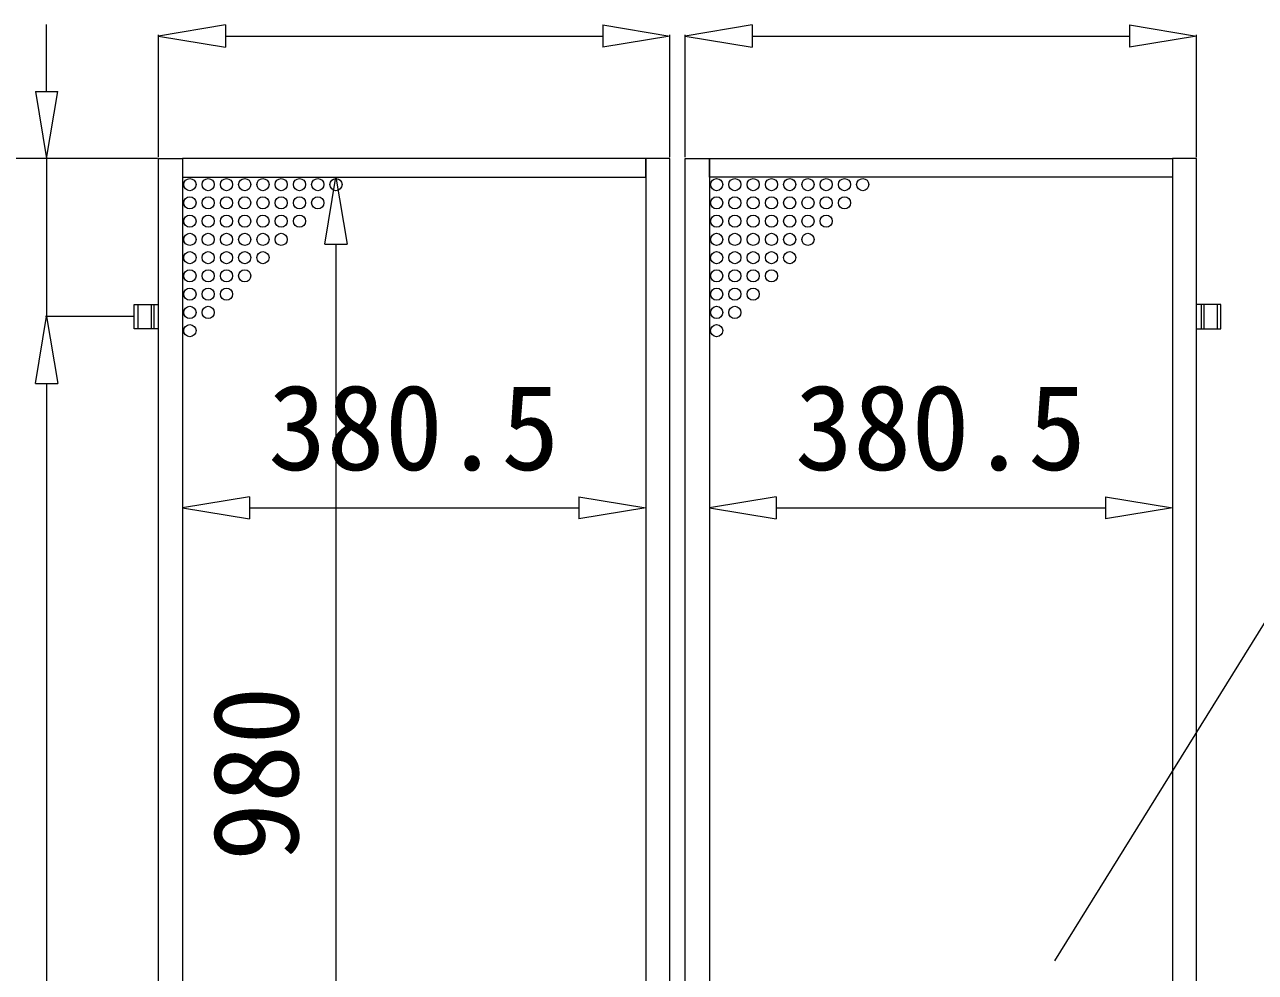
# Model space of a CAD drawing. Units: millimetres, scale not verified. Extents: x -16120 to 16120, y -26100 to 26100.
# Drawn here: x 12678 to 14296, y 14987 to 16234 of the extents above; entities that cross this region are included whole.
import ezdxf
from ezdxf.enums import TextEntityAlignment as Align

# ---------------------------------------------------------------- set-up
doc = ezdxf.new("R2010")
doc.units = ezdxf.units.MM
doc.header["$LTSCALE"] = 150
doc.linetypes.add('DASHED1', pattern=[1.8, 1.2, -0.6])
doc.layers.add('0-A_図面枠', color=134, linetype='Continuous', lineweight=18)
doc.styles.add('ＭＳ ゴシック', font='')
doc.styles.get('ＭＳ ゴシック').set_extended_font_data('MS Gothic')

msp = doc.modelspace()

# ---------------------------------------------------------------- linework, layer by layer
at = {"layer": '0-A_図面枠'}
for p, q in [((12707.3, 16145.5), (12707.3, 16233.5)), ((12942.4, 16233.1), (12854.4, 16218.4)), ((12942.4, 16233.1), (12942.4, 16203.7)), ((13438.4, 16233.1), (13526.4, 16218.4)), ((13438.4, 16233.1), (13438.4, 16203.7)), ((13634.7, 16233.1), (13546.7, 16218.4)), ((13634.7, 16233.1), (13634.7, 16203.7)), ((14130.7, 16233.1), (14218.7, 16218.4)), ((14130.7, 16233.1), (14130.7, 16203.7)), ((12854.4, 16059.1), (12854.4, 16220)), ((12854.4, 16218.4), (12942.4, 16203.7)), ((12942.4, 16218.4), (13438.4, 16218.4)), ((13526.4, 16218.4), (13438.4, 16203.7)), ((13526.4, 16059.1), (13526.4, 16220)), ((13546.7, 16059.1), (13546.7, 16220)), ((13546.7, 16218.4), (13634.7, 16203.7)), ((13634.7, 16218.4), (14130.7, 16218.4)), ((14218.7, 16218.4), (14130.7, 16203.7)), ((14218.7, 16059.1), (14218.7, 16220)), ((12692.6, 16145.5), (12707.3, 16057.5)), ((12692.6, 16145.5), (12722, 16145.5)), ((12707.3, 16057.5), (12722, 16145.5)), ((12852.8, 16057.5), (12452.7, 16057.5)), ((12852.8, 16057.5), (12705.7, 16057.5)), ((12707.3, 16057.5), (12707.3, 15849.5)), ((12886, 16031.1), (12886, 15596.5)), ((12887.6, 16032.7), (13089.2, 16032.7)), ((13072.9, 15944.7), (13087.6, 16032.7)), ((13087.6, 16032.7), (13102.3, 15944.7)), ((13494.8, 16031.1), (13494.8, 15596.5)), ((13578.3, 16031.1), (13578.3, 15596.5)), ((14187.1, 16031.1), (14187.1, 15596.5)), ((13072.9, 15944.7), (13102.3, 15944.7)), ((13087.6, 15944.7), (13087.6, 14552.7)), ((12848.3, 15865.5), (12848.3, 15833.5)), ((14224.8, 15865.5), (14224.8, 15833.5)), ((12692.6, 15761.5), (12707.3, 15849.5)), ((12692.6, 15761.5), (12707.3, 15849.5)), ((12820.8, 15849.5), (12705.7, 15849.5)), ((12820.8, 15849.5), (12705.7, 15849.5)), ((12707.3, 15849.5), (12722, 15761.5)), ((12707.3, 15849.5), (12722, 15761.5)), ((12692.6, 15761.5), (12722, 15761.5)), ((12692.6, 15761.5), (12722, 15761.5)), ((12707.3, 15761.5), (12707.3, 15673.5)), ((12707.3, 15761.5), (12707.3, 13743.1)), ((12974, 15612.8), (12886, 15598.1)), ((12974, 15612.8), (12974, 15583.5)), ((13406.8, 15612.8), (13494.8, 15598.1)), ((13406.8, 15612.8), (13406.8, 15583.5)), ((13666.3, 15612.8), (13578.3, 15598.1)), ((13666.3, 15612.8), (13666.3, 15583.5)), ((14099.1, 15612.8), (14187.1, 15598.1)), ((14099.1, 15612.8), (14099.1, 15583.5)), ((12886, 15598.1), (12974, 15583.5)), ((12974, 15598.1), (13406.8, 15598.1)), ((13494.8, 15598.1), (13406.8, 15583.5)), ((13578.3, 15598.1), (13666.3, 15583.5)), ((13666.3, 15598.1), (14099.1, 15598.1)), ((14187.1, 15598.1), (14099.1, 15583.5))]:
    msp.add_line(p, q, dxfattribs=at)
at = {"layer": '0-A_図面枠', "linetype": 'DASHED1'}
for p, q in [((12827.2, 15865.5), (12827.2, 15833.5)), ((12844.8, 15865.5), (12844.8, 15833.5)), ((14228.3, 15865.5), (14228.3, 15833.5)), ((14245.9, 15865.5), (14245.9, 15833.5))]:
    msp.add_line(p, q, dxfattribs=at)
at = {"layer": '0-A_図面枠'}
for points in [[(12854.4, 16057.5), (12886, 16057.5), (12886, 11252.7), (12854.4, 11252.7)], [(13494.8, 16057.5), (12886, 16057.5), (12886, 16032.7), (13494.8, 16032.7)], [(13526.4, 16057.5), (13494.8, 16057.5), (13494.8, 11252.7), (13526.4, 11252.7)], [(13546.7, 16057.5), (13578.3, 16057.5), (13578.3, 11252.7), (13546.7, 11252.7)], [(13578.3, 16057.5), (14187.1, 16057.5), (14187.1, 16032.7), (13578.3, 16032.7)], [(14218.7, 16057.5), (14187.1, 16057.5), (14187.1, 11252.7), (14218.7, 11252.7)]]:
    msp.add_lwpolyline(points, close=True, dxfattribs=at)
for points in [[(12854.4, 15833.5), (12822.4, 15833.5), (12822.4, 15865.5), (12854.4, 15865.5)], [(14218.7, 15833.5), (14250.7, 15833.5), (14250.7, 15865.5), (14218.7, 15865.5)], [(14032.6, 15002.3), (14341.9, 15500.8), (14342.5, 15500.8)]]:
    msp.add_lwpolyline(points, dxfattribs=at)
for centre in [(12895.6, 16023.1), (12919.6, 16023.1), (12943.6, 16023.1), (12967.6, 16023.1), (12991.6, 16023.1), (13015.6, 16023.1), (13039.6, 16023.1), (13063.6, 16023.1), (13087.6, 16023.1), (13587.9, 16023.1), (13611.9, 16023.1), (13635.9, 16023.1), (13659.9, 16023.1), (13683.9, 16023.1), (13707.9, 16023.1), (13731.9, 16023.1), (13755.9, 16023.1), (13779.9, 16023.1), (12895.6, 15999.1), (12919.6, 15999.1), (12943.6, 15999.1), (12967.6, 15999.1), (12991.6, 15999.1), (13015.6, 15999.1), (13039.6, 15999.1), (13063.6, 15999.1), (13587.9, 15999.1), (13611.9, 15999.1), (13635.9, 15999.1), (13659.9, 15999.1), (13683.9, 15999.1), (13707.9, 15999.1), (13731.9, 15999.1), (13755.9, 15999.1), (12895.6, 15975.1), (12919.6, 15975.1), (12943.6, 15975.1), (12967.6, 15975.1), (12991.6, 15975.1), (13015.6, 15975.1), (13039.6, 15975.1), (13587.9, 15975.1), (13611.9, 15975.1), (13635.9, 15975.1), (13659.9, 15975.1), (13683.9, 15975.1), (13707.9, 15975.1), (13731.9, 15975.1), (12895.6, 15951.1), (12919.6, 15951.1), (12943.6, 15951.1), (12967.6, 15951.1), (12991.6, 15951.1), (13015.6, 15951.1), (13587.9, 15951.1), (13611.9, 15951.1), (13635.9, 15951.1), (13659.9, 15951.1), (13683.9, 15951.1), (13707.9, 15951.1), (12895.6, 15927.1), (12919.6, 15927.1), (12943.6, 15927.1), (12967.6, 15927.1), (12991.6, 15927.1), (13587.9, 15927.1), (13611.9, 15927.1), (13635.9, 15927.1), (13659.9, 15927.1), (13683.9, 15927.1), (12895.6, 15903.1), (12919.6, 15903.1), (12943.6, 15903.1), (12967.6, 15903.1), (13587.9, 15903.1), (13611.9, 15903.1), (13635.9, 15903.1), (13659.9, 15903.1), (12895.6, 15879.1), (12919.6, 15879.1), (12943.6, 15879.1), (13587.9, 15879.1), (13611.9, 15879.1), (13635.9, 15879.1), (12895.6, 15855.1), (12919.6, 15855.1), (13587.9, 15855.1), (13611.9, 15855.1), (12895.6, 15831.1), (13587.9, 15831.1)]:
    msp.add_circle(centre, 8, dxfattribs=at)

# ---------------------------------------------------------------- texts
at = {"layer": '0-A_図面枠', "style": 'ＭＳ ゴシック'}
for p in [(12998.4, 15614), (13690.7, 15614)]:
    msp.add_text('380.5', height=112.6, dxfattribs=at).set_placement(p, align=Align.BOTTOM_LEFT)
msp.add_text('980', height=112.6, rotation=90, dxfattribs=at).set_placement((13071.8, 15133.5), align=Align.BOTTOM_LEFT)

doc.saveas('drawing.dxf')
